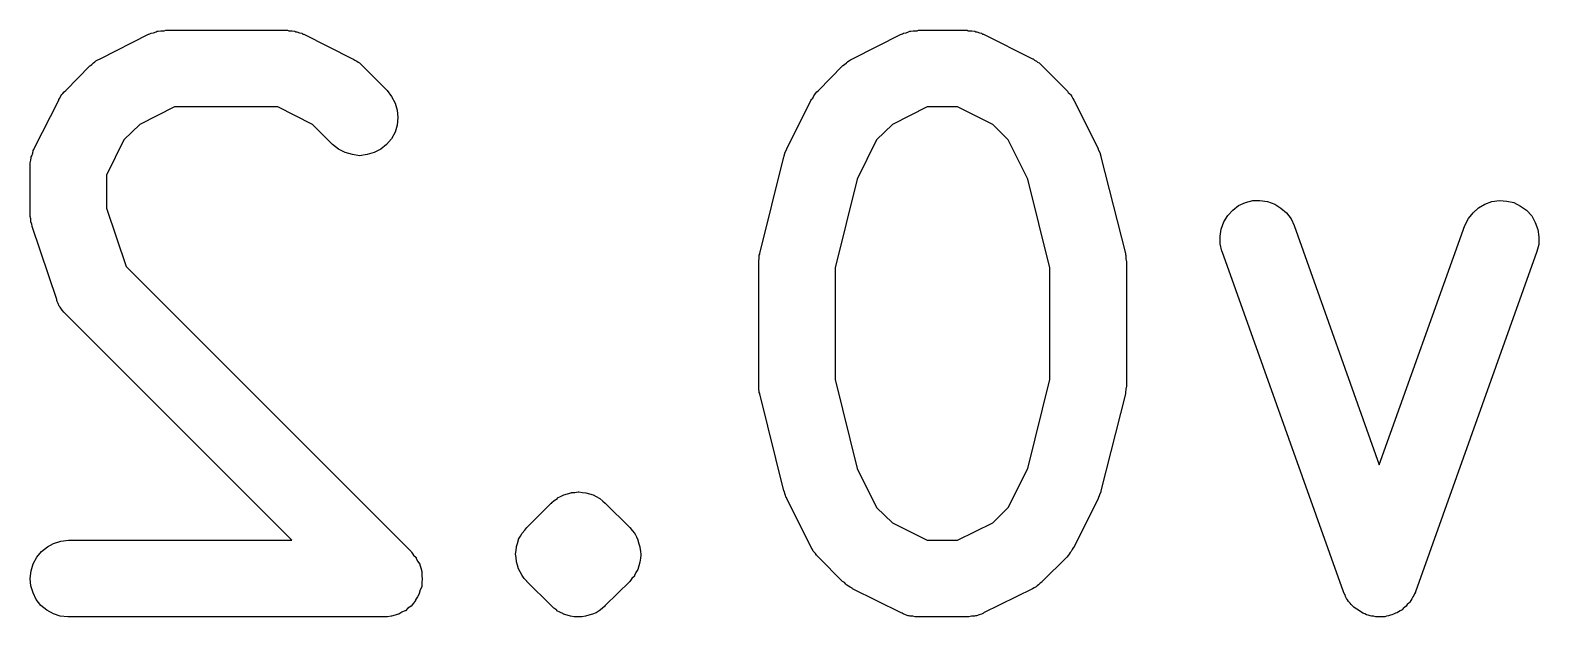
# Model space of a CAD drawing. Extents: x 112.9 to 160.3, y -137 to -94.4.
# Drawn here: x 121.394 to 124.353, y -121.302 to -120.152 of the extents above; entities that cross this region are included whole.
import ezdxf

# ---------------------------------------------------------------- set-up
doc = ezdxf.new("R2010")
doc.units = 0
doc.layers.add('BLACK', color=7, linetype='CONTINUOUS')

msp = doc.modelspace()

# ---------------------------------------------------------------- linework, layer by layer
at = {"layer": 'BLACK', "linetype": 'CONTINUOUS'}
for p, q in [((121.531, -120.208), (121.626, -120.16)), ((121.626, -120.16), (121.627, -120.16)), ((121.627, -120.16), (121.629, -120.159)), ((121.629, -120.159), (121.631, -120.158)), ((121.631, -120.158), (121.636, -120.157)), ((121.636, -120.157), (121.641, -120.155)), ((121.641, -120.155), (121.643, -120.154)), ((121.643, -120.154), (121.645, -120.154)), ((121.645, -120.154), (121.65, -120.153)), ((121.65, -120.153), (121.655, -120.153)), ((121.655, -120.153), (121.657, -120.153)), ((121.657, -120.153), (121.66, -120.152)), ((121.66, -120.152), (121.898, -120.152)), ((121.898, -120.152), (121.899, -120.152)), ((121.899, -120.152), (121.901, -120.153)), ((121.901, -120.153), (121.903, -120.153)), ((121.903, -120.153), (121.908, -120.153)), ((121.908, -120.153), (121.913, -120.154)), ((121.913, -120.154), (121.915, -120.155)), ((121.915, -120.155), (121.917, -120.155)), ((121.917, -120.155), (121.922, -120.157)), ((121.922, -120.157), (121.927, -120.158)), ((121.927, -120.158), (121.929, -120.16)), ((121.929, -120.16), (121.931, -120.16)), ((121.931, -120.16), (122.026, -120.208)), ((123.007, -120.208), (123.102, -120.16)), ((123.102, -120.16), (123.103, -120.16)), ((123.103, -120.16), (123.105, -120.159)), ((123.105, -120.159), (123.107, -120.158)), ((123.107, -120.158), (123.112, -120.157)), ((123.112, -120.157), (123.117, -120.155)), ((123.117, -120.155), (123.119, -120.154)), ((123.119, -120.154), (123.121, -120.154)), ((123.121, -120.154), (123.126, -120.153)), ((123.126, -120.153), (123.131, -120.153)), ((123.131, -120.153), (123.134, -120.153)), ((123.134, -120.153), (123.136, -120.152)), ((123.136, -120.152), (123.231, -120.152)), ((123.231, -120.152), (123.232, -120.152)), ((123.232, -120.152), (123.234, -120.153)), ((123.234, -120.153), (123.236, -120.153)), ((123.236, -120.153), (123.241, -120.153)), ((123.241, -120.153), (123.247, -120.154)), ((123.247, -120.154), (123.249, -120.155)), ((123.249, -120.155), (123.251, -120.155)), ((123.251, -120.155), (123.256, -120.157)), ((123.256, -120.157), (123.26, -120.158)), ((123.26, -120.158), (123.262, -120.16)), ((123.262, -120.16), (123.264, -120.16)), ((123.264, -120.16), (123.36, -120.208)), ((121.464, -120.27), (121.511, -120.222)), ((121.511, -120.222), (121.512, -120.221)), ((121.512, -120.221), (121.515, -120.219)), ((121.515, -120.219), (121.518, -120.216)), ((121.518, -120.216), (121.521, -120.214)), ((121.521, -120.214), (121.523, -120.212)), ((121.523, -120.212), (121.527, -120.21)), ((121.527, -120.21), (121.531, -120.208)), ((122.026, -120.208), (122.027, -120.208)), ((122.027, -120.208), (122.031, -120.211)), ((122.031, -120.211), (122.035, -120.213)), ((122.035, -120.213), (122.037, -120.215)), ((122.037, -120.215), (122.04, -120.216)), ((122.04, -120.216), (122.043, -120.219)), ((122.043, -120.219), (122.046, -120.222)), ((122.046, -120.222), (122.094, -120.27)), ((122.94, -120.27), (122.987, -120.222)), ((122.987, -120.222), (122.988, -120.221)), ((122.988, -120.221), (122.991, -120.219)), ((122.991, -120.219), (122.995, -120.216)), ((122.995, -120.216), (122.997, -120.214)), ((122.997, -120.214), (123, -120.212)), ((123, -120.212), (123.003, -120.21)), ((123.003, -120.21), (123.007, -120.208)), ((123.36, -120.208), (123.361, -120.208)), ((123.361, -120.208), (123.364, -120.211)), ((123.364, -120.211), (123.368, -120.213)), ((123.368, -120.213), (123.37, -120.215)), ((123.37, -120.215), (123.373, -120.216)), ((123.373, -120.216), (123.376, -120.219)), ((123.376, -120.219), (123.379, -120.222)), ((123.379, -120.222), (123.427, -120.27)), ((121.452, -120.285), (121.454, -120.281)), ((121.454, -120.281), (121.456, -120.278)), ((121.456, -120.278), (121.458, -120.276)), ((121.458, -120.276), (121.461, -120.273)), ((121.461, -120.273), (121.464, -120.27)), ((122.094, -120.27), (122.094, -120.27)), ((122.094, -120.27), (122.103, -120.282)), ((122.103, -120.282), (122.11, -120.295)), ((122.929, -120.285), (122.931, -120.281)), ((122.931, -120.281), (122.933, -120.278)), ((122.933, -120.278), (122.934, -120.276)), ((122.934, -120.276), (122.937, -120.273)), ((122.937, -120.273), (122.94, -120.27)), ((123.427, -120.27), (123.428, -120.27)), ((123.428, -120.27), (123.43, -120.274)), ((123.43, -120.274), (123.433, -120.277)), ((123.433, -120.277), (123.435, -120.279)), ((123.435, -120.279), (123.437, -120.282)), ((123.437, -120.282), (123.439, -120.286)), ((121.402, -120.384), (121.45, -120.289)), ((121.45, -120.288), (121.452, -120.285)), ((121.45, -120.289), (121.45, -120.288)), ((121.677, -120.302), (121.609, -120.337)), ((121.88, -120.302), (121.677, -120.302)), ((121.948, -120.337), (121.88, -120.302)), ((122.11, -120.295), (122.114, -120.309)), ((122.114, -120.309), (122.115, -120.323)), ((122.878, -120.384), (122.926, -120.289)), ((122.926, -120.288), (122.929, -120.285)), ((122.926, -120.289), (122.926, -120.288)), ((123.153, -120.302), (123.085, -120.337)), ((123.213, -120.302), (123.153, -120.302)), ((123.282, -120.337), (123.213, -120.302)), ((123.439, -120.286), (123.441, -120.289)), ((123.441, -120.289), (123.489, -120.384)), ((121.609, -120.337), (121.578, -120.367)), ((121.987, -120.376), (121.948, -120.337)), ((122.114, -120.338), (122.11, -120.352)), ((122.115, -120.323), (122.114, -120.338)), ((123.085, -120.337), (123.054, -120.367)), ((123.312, -120.367), (123.282, -120.337)), ((121.578, -120.367), (121.544, -120.436)), ((122.103, -120.365), (122.093, -120.376)), ((122.11, -120.352), (122.103, -120.365)), ((123.054, -120.367), (123.016, -120.444)), ((123.351, -120.444), (123.312, -120.367)), ((121.396, -120.4), (121.397, -120.398)), ((121.396, -120.402), (121.396, -120.4)), ((121.397, -120.398), (121.399, -120.393)), ((121.399, -120.393), (121.4, -120.388)), ((121.4, -120.388), (121.401, -120.386)), ((121.401, -120.386), (121.402, -120.384)), ((121.999, -120.385), (121.987, -120.376)), ((122.012, -120.392), (121.999, -120.385)), ((122.026, -120.396), (122.012, -120.392)), ((122.04, -120.398), (122.026, -120.396)), ((122.055, -120.396), (122.04, -120.398)), ((122.069, -120.392), (122.055, -120.396)), ((122.082, -120.385), (122.069, -120.392)), ((122.093, -120.376), (122.082, -120.385)), ((122.825, -120.59), (122.872, -120.4)), ((122.872, -120.4), (122.873, -120.399)), ((122.873, -120.398), (122.875, -120.391)), ((122.873, -120.399), (122.873, -120.398)), ((122.873, -120.398), (122.873, -120.398)), ((122.875, -120.391), (122.878, -120.385)), ((122.878, -120.385), (122.878, -120.384)), ((122.878, -120.385), (122.878, -120.385)), ((123.489, -120.384), (123.489, -120.385)), ((123.489, -120.385), (123.489, -120.386)), ((123.489, -120.386), (123.489, -120.386)), ((123.489, -120.386), (123.492, -120.392)), ((123.492, -120.392), (123.494, -120.399)), ((123.494, -120.399), (123.494, -120.399)), ((123.494, -120.399), (123.494, -120.4)), ((123.494, -120.4), (123.542, -120.59)), ((121.394, -120.412), (121.395, -120.407)), ((121.394, -120.415), (121.394, -120.412)), ((121.394, -120.417), (121.394, -120.415)), ((121.394, -120.418), (121.394, -120.417)), ((121.394, -120.513), (121.394, -120.418)), ((121.395, -120.407), (121.396, -120.402)), ((121.544, -120.436), (121.544, -120.501)), ((123.016, -120.444), (122.973, -120.618)), ((123.394, -120.618), (123.351, -120.444)), ((123.764, -120.496), (123.778, -120.49)), ((123.778, -120.49), (123.792, -120.486)), ((123.792, -120.486), (123.806, -120.486)), ((123.806, -120.486), (123.821, -120.488)), ((123.821, -120.488), (123.835, -120.493)), ((124.247, -120.493), (124.261, -120.488)), ((124.261, -120.488), (124.276, -120.486)), ((124.276, -120.486), (124.29, -120.487)), ((124.29, -120.487), (124.304, -120.49)), ((124.304, -120.49), (124.317, -120.497)), ((121.394, -120.517), (121.394, -120.513)), ((121.395, -120.522), (121.394, -120.517)), ((121.544, -120.501), (121.582, -120.615)), ((123.735, -120.528), (123.743, -120.515)), ((123.743, -120.515), (123.753, -120.505)), ((123.753, -120.505), (123.764, -120.496)), ((123.835, -120.493), (123.847, -120.501)), ((123.847, -120.501), (123.858, -120.51)), ((123.858, -120.51), (123.867, -120.522)), ((124.215, -120.521), (124.224, -120.51)), ((124.224, -120.51), (124.235, -120.5)), ((124.235, -120.5), (124.247, -120.493)), ((124.317, -120.497), (124.329, -120.505)), ((124.329, -120.505), (124.339, -120.516)), ((124.339, -120.516), (124.346, -120.529)), ((121.395, -120.525), (121.395, -120.522)), ((121.395, -120.528), (121.395, -120.525)), ((121.397, -120.532), (121.395, -120.528)), ((121.398, -120.536), (121.397, -120.532)), ((121.398, -120.537), (121.398, -120.536)), ((121.446, -120.68), (121.398, -120.537)), ((123.728, -120.556), (123.73, -120.542)), ((123.73, -120.542), (123.735, -120.528)), ((123.867, -120.522), (123.873, -120.535)), ((123.873, -120.535), (124.04, -121.004)), ((124.04, -121.004), (124.208, -120.535)), ((124.208, -120.535), (124.215, -120.521)), ((124.208, -120.535), (124.208, -120.535)), ((124.346, -120.529), (124.351, -120.543)), ((124.351, -120.543), (124.353, -120.557)), ((123.728, -120.571), (123.728, -120.556)), ((123.731, -120.585), (123.728, -120.571)), ((124.353, -120.572), (124.349, -120.586)), ((124.353, -120.557), (124.353, -120.572)), ((122.823, -120.605), (122.824, -120.599)), ((122.823, -120.606), (122.823, -120.605)), ((122.823, -120.607), (122.823, -120.606)), ((122.823, -120.608), (122.823, -120.607)), ((122.823, -120.846), (122.823, -120.608)), ((122.824, -120.593), (122.825, -120.591)), ((122.824, -120.599), (122.824, -120.593)), ((122.825, -120.591), (122.825, -120.59)), ((123.542, -120.59), (123.542, -120.591)), ((123.542, -120.591), (123.542, -120.592)), ((123.542, -120.592), (123.543, -120.594)), ((123.543, -120.594), (123.543, -120.6)), ((123.543, -120.6), (123.544, -120.606)), ((123.544, -120.606), (123.544, -120.607)), ((123.544, -120.607), (123.544, -120.608)), ((123.544, -120.608), (123.544, -120.846)), ((123.732, -120.586), (123.731, -120.585)), ((123.97, -121.253), (123.732, -120.586)), ((124.349, -120.586), (124.111, -121.253)), ((121.582, -120.615), (122.141, -121.174)), ((122.973, -120.618), (122.973, -120.837)), ((123.394, -120.837), (123.394, -120.618)), ((121.446, -120.682), (121.446, -120.68)), ((121.447, -120.684), (121.446, -120.682)), ((121.449, -120.688), (121.447, -120.684)), ((121.451, -120.693), (121.449, -120.688)), ((121.453, -120.695), (121.451, -120.693)), ((121.454, -120.697), (121.453, -120.695)), ((121.457, -120.701), (121.454, -120.697)), ((121.46, -120.705), (121.457, -120.701)), ((121.462, -120.707), (121.46, -120.705)), ((121.463, -120.708), (121.462, -120.707)), ((121.464, -120.709), (121.463, -120.708)), ((121.907, -121.152), (121.464, -120.709)), ((122.973, -120.837), (123.016, -121.011)), ((123.351, -121.011), (123.394, -120.837)), ((122.823, -120.848), (122.823, -120.846)), ((122.823, -120.849), (122.823, -120.848)), ((122.823, -120.855), (122.823, -120.849)), ((122.824, -120.861), (122.823, -120.855)), ((122.824, -120.862), (122.824, -120.861)), ((122.825, -120.864), (122.824, -120.862)), ((122.825, -120.865), (122.825, -120.864)), ((122.872, -121.055), (122.825, -120.865)), ((123.542, -120.865), (123.494, -121.055)), ((123.543, -120.856), (123.542, -120.862)), ((123.542, -120.862), (123.542, -120.863)), ((123.542, -120.863), (123.542, -120.865)), ((123.544, -120.85), (123.543, -120.856)), ((123.544, -120.846), (123.544, -120.847)), ((123.544, -120.847), (123.544, -120.849)), ((123.544, -120.849), (123.544, -120.85)), ((123.016, -121.011), (123.054, -121.088)), ((123.312, -121.088), (123.351, -121.011)), ((122.368, -121.127), (122.416, -121.079)), ((122.416, -121.079), (122.416, -121.079)), ((122.416, -121.079), (122.416, -121.079)), ((122.416, -121.079), (122.416, -121.079)), ((122.416, -121.079), (122.417, -121.079)), ((122.417, -121.078), (122.422, -121.074)), ((122.417, -121.079), (122.417, -121.078)), ((122.417, -121.079), (122.417, -121.079)), ((122.417, -121.079), (122.417, -121.079)), ((122.422, -121.074), (122.428, -121.07)), ((122.428, -121.069), (122.434, -121.066)), ((122.428, -121.07), (122.428, -121.069)), ((122.428, -121.069), (122.428, -121.069)), ((122.428, -121.069), (122.428, -121.069)), ((122.428, -121.069), (122.428, -121.069)), ((122.434, -121.066), (122.441, -121.063)), ((122.441, -121.063), (122.448, -121.061)), ((122.441, -121.063), (122.441, -121.063)), ((122.441, -121.063), (122.441, -121.063)), ((122.441, -121.063), (122.441, -121.063)), ((122.441, -121.063), (122.441, -121.063)), ((122.448, -121.061), (122.455, -121.059)), ((122.455, -121.059), (122.455, -121.058)), ((122.455, -121.058), (122.455, -121.058)), ((122.455, -121.058), (122.455, -121.058)), ((122.455, -121.058), (122.462, -121.058)), ((122.455, -121.059), (122.455, -121.059)), ((122.462, -121.058), (122.469, -121.057)), ((122.469, -121.057), (122.47, -121.057)), ((122.469, -121.057), (122.469, -121.057)), ((122.47, -121.057), (122.47, -121.057)), ((122.47, -121.057), (122.47, -121.057)), ((122.47, -121.057), (122.477, -121.058)), ((122.477, -121.058), (122.484, -121.059)), ((122.484, -121.059), (122.484, -121.059)), ((122.484, -121.059), (122.484, -121.059)), ((122.484, -121.059), (122.484, -121.059)), ((122.484, -121.059), (122.484, -121.059)), ((122.484, -121.059), (122.491, -121.061)), ((122.491, -121.061), (122.491, -121.061)), ((122.491, -121.061), (122.498, -121.063)), ((122.498, -121.063), (122.498, -121.063)), ((122.498, -121.063), (122.498, -121.063)), ((122.498, -121.063), (122.498, -121.063)), ((122.498, -121.063), (122.498, -121.063)), ((122.498, -121.063), (122.504, -121.066)), ((122.504, -121.066), (122.511, -121.07)), ((122.511, -121.07), (122.511, -121.07)), ((122.511, -121.07), (122.511, -121.07)), ((122.511, -121.07), (122.511, -121.07)), ((122.511, -121.07), (122.511, -121.07)), ((122.511, -121.07), (122.517, -121.075)), ((122.517, -121.075), (122.522, -121.079)), ((122.522, -121.079), (122.57, -121.127)), ((122.873, -121.055), (122.872, -121.055)), ((122.873, -121.056), (122.873, -121.055)), ((122.875, -121.062), (122.873, -121.056)), ((122.877, -121.069), (122.875, -121.062)), ((122.878, -121.069), (122.877, -121.069)), ((122.878, -121.07), (122.878, -121.069)), ((122.926, -121.166), (122.878, -121.07)), ((122.878, -121.07), (122.878, -121.07)), ((123.489, -121.07), (123.441, -121.166)), ((123.491, -121.063), (123.489, -121.07)), ((123.489, -121.07), (123.489, -121.07)), ((123.489, -121.07), (123.489, -121.07)), ((123.494, -121.057), (123.491, -121.063)), ((123.494, -121.055), (123.494, -121.056)), ((123.494, -121.056), (123.494, -121.056)), ((123.494, -121.056), (123.494, -121.057)), ((123.054, -121.088), (123.085, -121.118)), ((123.282, -121.118), (123.312, -121.088)), ((122.356, -121.144), (122.359, -121.138)), ((122.359, -121.138), (122.364, -121.132)), ((122.359, -121.138), (122.359, -121.138)), ((122.359, -121.138), (122.359, -121.138)), ((122.364, -121.132), (122.368, -121.127)), ((122.57, -121.127), (122.57, -121.127)), ((122.57, -121.127), (122.57, -121.127)), ((122.57, -121.127), (122.57, -121.127)), ((122.57, -121.127), (122.57, -121.127)), ((122.57, -121.127), (122.575, -121.133)), ((122.575, -121.133), (122.579, -121.138)), ((122.579, -121.138), (122.579, -121.139)), ((122.579, -121.139), (122.58, -121.139)), ((122.58, -121.139), (122.583, -121.145)), ((123.085, -121.118), (123.153, -121.152)), ((123.213, -121.152), (123.282, -121.118)), ((121.416, -121.174), (121.428, -121.165)), ((121.428, -121.165), (121.44, -121.158)), ((121.44, -121.158), (121.454, -121.154)), ((121.454, -121.154), (121.469, -121.152)), ((121.469, -121.152), (121.907, -121.152)), ((122.347, -121.172), (122.348, -121.165)), ((122.348, -121.164), (122.35, -121.158)), ((122.348, -121.165), (122.348, -121.164)), ((122.348, -121.165), (122.348, -121.165)), ((122.35, -121.158), (122.352, -121.151)), ((122.352, -121.15), (122.356, -121.144)), ((122.352, -121.151), (122.352, -121.15)), ((122.352, -121.151), (122.352, -121.151)), ((122.583, -121.145), (122.586, -121.151)), ((122.586, -121.151), (122.586, -121.152)), ((122.586, -121.152), (122.586, -121.152)), ((122.586, -121.152), (122.588, -121.159)), ((122.588, -121.159), (122.59, -121.165)), ((122.59, -121.165), (122.59, -121.166)), ((122.59, -121.166), (122.59, -121.166)), ((122.59, -121.166), (122.591, -121.173)), ((122.928, -121.169), (122.926, -121.166)), ((122.93, -121.173), (122.928, -121.169)), ((123.153, -121.152), (123.213, -121.152)), ((123.438, -121.17), (123.436, -121.174)), ((123.44, -121.167), (123.438, -121.17)), ((123.441, -121.166), (123.44, -121.167)), ((121.396, -121.212), (121.4, -121.198)), ((121.4, -121.198), (121.407, -121.185)), ((121.407, -121.185), (121.416, -121.174)), ((122.141, -121.174), (122.142, -121.175)), ((122.142, -121.175), (122.142, -121.175)), ((122.142, -121.175), (122.142, -121.175)), ((122.142, -121.175), (122.142, -121.175)), ((122.142, -121.175), (122.146, -121.181)), ((122.146, -121.181), (122.151, -121.186)), ((122.151, -121.186), (122.151, -121.186)), ((122.151, -121.186), (122.151, -121.187)), ((122.151, -121.187), (122.154, -121.193)), ((122.154, -121.193), (122.158, -121.199)), ((122.158, -121.199), (122.158, -121.199)), ((122.158, -121.199), (122.158, -121.2)), ((122.158, -121.2), (122.16, -121.206)), ((122.346, -121.179), (122.347, -121.172)), ((122.347, -121.186), (122.346, -121.179)), ((122.346, -121.179), (122.346, -121.179)), ((122.346, -121.179), (122.346, -121.179)), ((122.348, -121.194), (122.347, -121.186)), ((122.35, -121.201), (122.348, -121.194)), ((122.348, -121.194), (122.348, -121.194)), ((122.348, -121.194), (122.348, -121.194)), ((122.59, -121.195), (122.588, -121.202)), ((122.591, -121.187), (122.59, -121.195)), ((122.59, -121.195), (122.59, -121.195)), ((122.59, -121.195), (122.59, -121.195)), ((122.591, -121.173), (122.592, -121.18)), ((122.592, -121.181), (122.591, -121.187)), ((122.592, -121.18), (122.592, -121.18)), ((122.592, -121.18), (122.592, -121.181)), ((122.932, -121.175), (122.93, -121.173)), ((122.934, -121.178), (122.932, -121.175)), ((122.936, -121.181), (122.934, -121.178)), ((122.939, -121.184), (122.936, -121.181)), ((122.94, -121.185), (122.939, -121.184)), ((122.987, -121.233), (122.94, -121.185)), ((123.427, -121.185), (123.379, -121.233)), ((123.43, -121.182), (123.427, -121.185)), ((123.432, -121.179), (123.43, -121.182)), ((123.434, -121.176), (123.432, -121.179)), ((123.436, -121.174), (123.434, -121.176)), ((121.394, -121.227), (121.396, -121.212)), ((121.395, -121.241), (121.394, -121.227)), ((122.16, -121.206), (122.162, -121.213)), ((122.162, -121.213), (122.162, -121.213)), ((122.162, -121.213), (122.162, -121.214)), ((122.162, -121.214), (122.162, -121.221)), ((122.162, -121.221), (122.163, -121.228)), ((122.163, -121.228), (122.162, -121.235)), ((122.163, -121.228), (122.163, -121.228)), ((122.163, -121.228), (122.163, -121.228)), ((122.352, -121.208), (122.35, -121.201)), ((122.355, -121.214), (122.352, -121.208)), ((122.352, -121.208), (122.352, -121.208)), ((122.352, -121.208), (122.352, -121.208)), ((122.359, -121.221), (122.355, -121.214)), ((122.363, -121.227), (122.359, -121.221)), ((122.359, -121.221), (122.359, -121.221)), ((122.359, -121.221), (122.359, -121.221)), ((122.368, -121.232), (122.363, -121.227)), ((122.574, -121.227), (122.57, -121.233)), ((122.579, -121.222), (122.574, -121.227)), ((122.582, -121.215), (122.579, -121.221)), ((122.579, -121.221), (122.579, -121.222)), ((122.579, -121.222), (122.579, -121.222)), ((122.586, -121.209), (122.582, -121.215)), ((122.588, -121.202), (122.586, -121.209)), ((122.586, -121.209), (122.586, -121.209)), ((122.586, -121.209), (122.586, -121.209)), ((121.4, -121.255), (121.395, -121.241)), ((121.406, -121.268), (121.4, -121.255)), ((122.157, -121.257), (122.154, -121.263)), ((122.159, -121.249), (122.157, -121.256)), ((122.157, -121.256), (122.157, -121.257)), ((122.157, -121.257), (122.157, -121.257)), ((122.162, -121.243), (122.159, -121.249)), ((122.162, -121.235), (122.162, -121.242)), ((122.162, -121.242), (122.162, -121.243)), ((122.162, -121.243), (122.162, -121.243)), ((122.368, -121.233), (122.368, -121.232)), ((122.368, -121.232), (122.368, -121.232)), ((122.368, -121.232), (122.368, -121.232)), ((122.368, -121.232), (122.368, -121.232)), ((122.416, -121.28), (122.368, -121.233)), ((122.57, -121.233), (122.522, -121.28)), ((122.991, -121.235), (122.987, -121.233)), ((122.994, -121.238), (122.991, -121.235)), ((122.996, -121.24), (122.994, -121.238)), ((122.999, -121.242), (122.996, -121.24)), ((123.002, -121.244), (122.999, -121.242)), ((123.006, -121.246), (123.002, -121.244)), ((123.007, -121.247), (123.006, -121.246)), ((123.102, -121.294), (123.007, -121.247)), ((123.36, -121.247), (123.264, -121.294)), ((123.363, -121.245), (123.36, -121.247)), ((123.367, -121.243), (123.363, -121.245)), ((123.369, -121.241), (123.367, -121.243)), ((123.372, -121.239), (123.369, -121.241)), ((123.375, -121.236), (123.372, -121.239)), ((123.378, -121.234), (123.375, -121.236)), ((123.379, -121.233), (123.378, -121.234)), ((123.971, -121.256), (123.97, -121.253)), ((123.973, -121.259), (123.971, -121.256)), ((123.974, -121.262), (123.973, -121.259)), ((124.109, -121.257), (124.108, -121.26)), ((124.111, -121.254), (124.109, -121.257)), ((124.111, -121.253), (124.111, -121.254)), ((121.415, -121.28), (121.406, -121.268)), ((121.427, -121.289), (121.415, -121.28)), ((121.44, -121.296), (121.427, -121.289)), ((122.135, -121.285), (122.13, -121.29)), ((122.141, -121.281), (122.135, -121.285)), ((122.146, -121.275), (122.141, -121.281)), ((122.141, -121.281), (122.141, -121.281)), ((122.141, -121.281), (122.141, -121.281)), ((122.15, -121.27), (122.146, -121.275)), ((122.154, -121.263), (122.15, -121.269)), ((122.15, -121.269), (122.15, -121.269)), ((122.15, -121.269), (122.15, -121.27)), ((122.421, -121.285), (122.416, -121.28)), ((122.427, -121.289), (122.421, -121.285)), ((122.427, -121.29), (122.427, -121.289)), ((122.427, -121.289), (122.427, -121.289)), ((122.516, -121.286), (122.51, -121.29)), ((122.521, -121.281), (122.516, -121.286)), ((122.522, -121.281), (122.521, -121.281)), ((122.522, -121.28), (122.522, -121.281)), ((122.522, -121.281), (122.522, -121.281)), ((122.522, -121.281), (122.522, -121.281)), ((122.522, -121.281), (122.522, -121.281)), ((122.522, -121.281), (122.522, -121.281)), ((122.522, -121.281), (122.522, -121.281)), ((123.976, -121.266), (123.974, -121.262)), ((123.978, -121.269), (123.976, -121.266)), ((123.98, -121.272), (123.978, -121.269)), ((123.983, -121.275), (123.98, -121.272)), ((123.985, -121.278), (123.983, -121.275)), ((123.987, -121.28), (123.985, -121.278)), ((123.99, -121.283), (123.987, -121.28)), ((123.993, -121.285), (123.99, -121.283)), ((123.996, -121.287), (123.993, -121.285)), ((123.999, -121.289), (123.996, -121.287)), ((124.002, -121.291), (123.999, -121.289)), ((124.085, -121.288), (124.081, -121.29)), ((124.087, -121.286), (124.085, -121.288)), ((124.09, -121.283), (124.087, -121.286)), ((124.093, -121.281), (124.09, -121.283)), ((124.095, -121.278), (124.093, -121.281)), ((124.098, -121.275), (124.095, -121.278)), ((124.1, -121.273), (124.098, -121.275)), ((124.102, -121.27), (124.1, -121.273)), ((124.104, -121.267), (124.102, -121.27)), ((124.106, -121.263), (124.104, -121.267)), ((124.108, -121.26), (124.106, -121.263)), ((121.453, -121.301), (121.44, -121.296)), ((121.468, -121.302), (121.453, -121.301)), ((121.469, -121.302), (121.468, -121.302)), ((122.088, -121.302), (121.469, -121.302)), ((122.095, -121.302), (122.088, -121.302)), ((122.102, -121.301), (122.095, -121.302)), ((122.103, -121.301), (122.102, -121.301)), ((122.11, -121.299), (122.103, -121.301)), ((122.103, -121.301), (122.103, -121.301)), ((122.116, -121.297), (122.11, -121.299)), ((122.117, -121.297), (122.116, -121.297)), ((122.123, -121.293), (122.117, -121.297)), ((122.117, -121.297), (122.117, -121.297)), ((122.129, -121.29), (122.123, -121.293)), ((122.13, -121.29), (122.129, -121.29)), ((122.129, -121.29), (122.129, -121.29)), ((122.433, -121.293), (122.427, -121.29)), ((122.427, -121.29), (122.427, -121.29)), ((122.427, -121.29), (122.427, -121.29)), ((122.44, -121.296), (122.433, -121.293)), ((122.44, -121.297), (122.44, -121.296)), ((122.44, -121.296), (122.44, -121.296)), ((122.447, -121.299), (122.44, -121.297)), ((122.44, -121.297), (122.44, -121.297)), ((122.44, -121.297), (122.44, -121.297)), ((122.454, -121.301), (122.447, -121.299)), ((122.461, -121.302), (122.454, -121.301)), ((122.454, -121.301), (122.454, -121.301)), ((122.454, -121.301), (122.454, -121.301)), ((122.454, -121.301), (122.454, -121.301)), ((122.454, -121.301), (122.454, -121.301)), ((122.468, -121.302), (122.461, -121.302)), ((122.469, -121.302), (122.468, -121.302)), ((122.468, -121.302), (122.468, -121.302)), ((122.476, -121.302), (122.469, -121.302)), ((122.469, -121.302), (122.469, -121.302)), ((122.469, -121.302), (122.469, -121.302)), ((122.483, -121.301), (122.476, -121.302)), ((122.49, -121.299), (122.483, -121.301)), ((122.483, -121.301), (122.483, -121.301)), ((122.483, -121.301), (122.483, -121.301)), ((122.483, -121.301), (122.483, -121.301)), ((122.483, -121.301), (122.483, -121.301)), ((122.497, -121.297), (122.49, -121.299)), ((122.504, -121.294), (122.497, -121.297)), ((122.497, -121.297), (122.497, -121.297)), ((122.497, -121.297), (122.497, -121.297)), ((122.497, -121.297), (122.497, -121.297)), ((122.497, -121.297), (122.497, -121.297)), ((122.51, -121.29), (122.504, -121.294)), ((122.51, -121.29), (122.51, -121.29)), ((122.51, -121.29), (122.51, -121.29)), ((122.51, -121.29), (122.51, -121.29)), ((122.51, -121.29), (122.51, -121.29)), ((123.104, -121.295), (123.102, -121.294)), ((123.106, -121.296), (123.104, -121.295)), ((123.111, -121.298), (123.106, -121.296)), ((123.116, -121.3), (123.111, -121.298)), ((123.118, -121.3), (123.116, -121.3)), ((123.12, -121.301), (123.118, -121.3)), ((123.125, -121.301), (123.12, -121.301)), ((123.13, -121.302), (123.125, -121.301)), ((123.132, -121.302), (123.13, -121.302)), ((123.135, -121.302), (123.132, -121.302)), ((123.136, -121.302), (123.135, -121.302)), ((123.231, -121.302), (123.136, -121.302)), ((123.233, -121.302), (123.231, -121.302)), ((123.235, -121.302), (123.233, -121.302)), ((123.24, -121.301), (123.235, -121.302)), ((123.246, -121.301), (123.24, -121.301)), ((123.248, -121.3), (123.246, -121.301)), ((123.25, -121.3), (123.248, -121.3)), ((123.255, -121.298), (123.25, -121.3)), ((123.26, -121.297), (123.255, -121.298)), ((123.261, -121.296), (123.26, -121.297)), ((123.264, -121.295), (123.261, -121.296)), ((123.264, -121.294), (123.264, -121.295)), ((124.005, -121.293), (124.002, -121.291)), ((124.008, -121.295), (124.005, -121.293)), ((124.012, -121.296), (124.008, -121.295)), ((124.015, -121.298), (124.012, -121.296)), ((124.018, -121.299), (124.015, -121.298)), ((124.022, -121.3), (124.018, -121.299)), ((124.025, -121.301), (124.022, -121.3)), ((124.029, -121.301), (124.025, -121.301)), ((124.033, -121.302), (124.029, -121.301)), ((124.036, -121.302), (124.033, -121.302)), ((124.04, -121.302), (124.036, -121.302)), ((124.044, -121.302), (124.04, -121.302)), ((124.047, -121.302), (124.044, -121.302)), ((124.051, -121.302), (124.047, -121.302)), ((124.054, -121.301), (124.051, -121.302)), ((124.058, -121.3), (124.054, -121.301)), ((124.062, -121.299), (124.058, -121.3)), ((124.065, -121.298), (124.062, -121.299)), ((124.068, -121.297), (124.065, -121.298)), ((124.072, -121.295), (124.068, -121.297)), ((124.075, -121.294), (124.072, -121.295)), ((124.078, -121.292), (124.075, -121.294)), ((124.081, -121.29), (124.078, -121.292))]:
    msp.add_line(p, q, dxfattribs=at)

doc.saveas('drawing.dxf')
